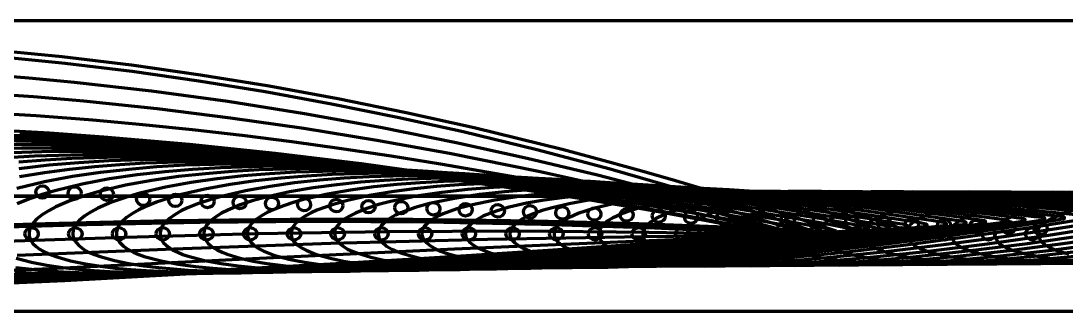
# Model space of a CAD drawing. Header units: millimetres. Extents: x 0 to 1189, y 0 to 841.
# Drawn here: x 456.2 to 787.6, y 356.3 to 448.4 of the extents above; entities that cross this region are included whole.
import ezdxf

# ---------------------------------------------------------------- set-up
doc = ezdxf.new("R2010")
doc.units = ezdxf.units.MM
doc.layers.add('1', color=7, linetype='Continuous', true_color=0xffffff)

msp = doc.modelspace()

# ---------------------------------------------------------------- linework, layer by layer
at = {"layer": '1', "color": 8, "linetype": 'Continuous', "lineweight": 70}
for p, q in [((1031.842943, 448.421383), (161.806633, 448.421383)), ((161.806633, 356.259896), (1031.842943, 356.259896))]:
    msp.add_line(p, q, dxfattribs=at)
at = {"layer": '1', "color": 163, "linetype": 'Continuous', "lineweight": 70}
for p, q in [((174.426442, 392.733047), (703.562794, 392.733047)), ((703.562794, 392.733047), (174.426442, 392.733047)), ((174.426442, 392.733047), (703.562794, 392.733047)), ((703.562794, 392.733047), (174.426442, 392.733047)), ((695.810499, 392.733047), (423.947869, 392.733047)), ((688.135731, 392.733047), (434.401226, 392.733047))]:
    msp.add_line(p, q, dxfattribs=at)
for points in [[(438.340825, 382.949178), (475.732141, 384.056049), (513.13233, 384.798272), (550.543639, 385.083036), (587.96647, 384.85468), (625.381132, 384.085695), (662.779538, 382.766796), (673.295337, 382.311335), (683.810809, 381.845806), (694.316769, 381.271496), (704.823592, 380.714172), (710.705814, 380.372532), (713.294206, 380.225999), (714.433001, 380.160198), (714.880359, 380.132872), (715.325712, 380.110125), (715.622152, 380.399973), (715.643632, 380.831124), (715.494589, 381.23449), (715.14441, 381.485576), (714.724402, 381.603339), (713.490887, 382.041323), (707.592418, 384.00408), (701.697185, 385.979649), (695.786731, 387.911132), (685.138172, 391.192792), (674.494479, 394.493575), (663.815856, 397.68162), (653.101654, 400.746729), (642.359332, 403.708932), (628.25318, 407.445976), (614.102053, 411.016118), (599.911548, 414.412461), (578.340321, 419.231908), (556.681965, 423.648223), (534.93614, 427.647275), (513.122473, 431.214708), (491.242921, 434.332151), (469.288625, 436.979991), (469.288625, 436.979991), (451.735179, 438.738538)], [(441.046137, 382.669365), (477.05815, 383.750536), (513.078849, 384.479625), (549.109741, 384.777569), (585.137677, 384.590798), (621.153698, 383.894825), (657.157909, 382.692884), (677.405378, 381.803035), (697.648147, 380.767186), (703.315424, 380.463075), (705.809156, 380.331824), (706.905884, 380.264397), (707.336972, 380.241509), (707.771674, 380.206883), (708.126429, 380.374103), (708.218615, 380.784468), (708.002777, 381.360609), (707.421139, 381.606751), (706.823288, 381.807419), (706.219, 382.001321), (689.095131, 387.629294), (666.129915, 394.710356), (643.027375, 401.331798), (619.803108, 407.475384), (596.463507, 413.141003), (575.620579, 417.774768), (554.68687, 422.021367), (533.68121, 425.866422), (512.612948, 429.296892), (491.478155, 432.295325), (470.2677, 434.842503), (470.2677, 434.842503), (453.26699, 436.538462)], [(447.791226, 378.34067), (489.273848, 379.78877), (530.765532, 380.909956), (572.269629, 381.582996), (613.784885, 381.741893), (655.297032, 381.381003), (694.210382, 380.599731), (696.034246, 380.556449), (697.858135, 380.512479), (699.682139, 380.462303), (701.49685, 380.704972), (702.857033, 380.714096), (703.025699, 380.716127), (703.15293, 380.809817), (703.181105, 381.06776), (703.029845, 381.506247), (702.808047, 381.671795), (702.541551, 381.769857), (702.113643, 381.897027), (701.350476, 382.12543), (699.990889, 382.544686), (683.454727, 387.445877), (661.305034, 393.624418), (639.050716, 399.402922), (616.692655, 404.772302), (594.243728, 409.731287), (570.20622, 414.565628), (546.071361, 418.91771), (521.852873, 422.769027), (497.562865, 426.094045), (473.192296, 428.862253), (473.192296, 428.862253), (458.675488, 430.229154), (444.137276, 431.374863)], [(454.999177, 374.018542), (504.705781, 376.047266), (554.422317, 377.820154), (604.150227, 379.156179), (653.888015, 380.004608), (691.197456, 380.351343), (695.114066, 380.382472), (695.729609, 380.386548), (696.345604, 380.387569), (696.962472, 380.382803), (697.573019, 380.420253), (698.002858, 380.823586), (698.188428, 381.161407), (698.131676, 381.524169), (697.890853, 381.826717), (697.350474, 382.026474), (696.789538, 382.174107), (693.808268, 382.986056), (677.867342, 387.177868), (649.410486, 394.153064), (620.814195, 400.521634), (592.08575, 406.280656), (569.022938, 410.446261), (545.887991, 414.20811), (522.688912, 417.550927), (499.435026, 420.451616), (476.111244, 422.88252), (476.111244, 422.88252), (460.195219, 424.25163), (444.252002, 425.370927)], [(437.0003, 368.610198), (465.496414, 369.845219), (529.598905, 372.958288), (593.703804, 376.020478), (657.821814, 378.798195), (693.891843, 380.275742), (694.523223, 380.297131), (695.153208, 380.325985), (695.402239, 380.43984), (695.534044, 380.684309), (695.55534, 380.901783), (695.491669, 381.108774), (695.306391, 381.198672), (695.100752, 381.247781), (694.785157, 381.344463), (691.981455, 382.318002), (689.130205, 382.992099), (686.276468, 383.655789), (671.037305, 387.111329), (643.86355, 392.867703), (616.58988, 398.135413), (589.230886, 402.916029), (573.561112, 405.429538), (557.864509, 407.780584), (542.142202, 409.964804), (526.399829, 411.977108), (510.637084, 413.810317), (494.852891, 415.454946), (479.04472, 416.901453), (479.04472, 416.901453), (461.075696, 418.288219), (443.085569, 419.380421)], [(433.327218, 364.895082), (458.87648, 365.820567), (484.416428, 366.973584), (527.494049, 369.339353), (570.55473, 371.998646), (613.606155, 374.803215), (656.650417, 377.716864), (667.409802, 378.468906), (678.168504, 379.232548), (688.926907, 380.005368), (690.269956, 380.111045), (691.613267, 380.21385), (692.745147, 380.286962), (692.988843, 380.331656), (693.166156, 380.557539), (693.14741, 381.093144), (692.865583, 381.324293), (692.515362, 381.395214), (692.168552, 381.466205), (691.347954, 381.63576), (689.884492, 381.938676), (687.267577, 382.467694), (673.161572, 385.264809), (648.022623, 389.917146), (622.815077, 394.181293), (597.545097, 398.060456), (572.219527, 401.557713), (546.842367, 404.657225), (521.416981, 407.333637), (495.947043, 409.542454), (495.947043, 409.542454), (479.879967, 410.669005), (463.79863, 411.569222), (447.705013, 412.211486)], [(442.63866, 365.462837), (467.39289, 366.36334), (492.135945, 367.484923), (533.869454, 369.782846), (575.588677, 372.362957), (617.299382, 375.082653), (659.002978, 377.908731), (674.639227, 379.00794), (690.2741, 380.132529), (691.730514, 380.248327), (692.375304, 380.284502), (692.867447, 380.36072), (693.046349, 380.600245), (693.061295, 380.894192), (692.989933, 381.132332), (692.807011, 381.271746), (692.398248, 381.383669), (691.977093, 381.462164), (689.126965, 382.050111), (686.273905, 382.629023), (672.735256, 385.301341), (648.610312, 389.750474), (624.420284, 393.830032), (600.17471, 397.541781), (575.875048, 400.889464), (551.524978, 403.857718), (527.13304, 406.421591), (502.69144, 408.539816), (502.69144, 408.539816), (487.208353, 409.625379), (471.710533, 410.493943), (456.2, 411.113734), (440.694937, 411.401352)], [(448.260155, 364.999492), (470.117268, 366.00801), (516.2016, 368.539136), (562.267832, 371.383866), (608.3241, 374.384167), (654.37285, 377.501206), (665.883108, 378.305657), (677.392662, 379.122208), (688.902345, 379.948463), (690.338679, 380.063452), (691.775566, 380.175996), (692.383862, 380.201594), (692.986128, 380.254173), (693.246925, 380.29579), (693.434006, 380.545984), (693.415374, 381.128595), (693.174115, 381.343664), (692.859713, 381.411657), (692.370207, 381.51448), (691.492042, 381.693155), (689.926681, 382.017478), (687.126804, 382.583998), (672.036386, 385.575991), (645.142779, 390.553054), (618.17588, 395.114591), (591.142048, 399.264737), (564.04879, 403.006176), (536.900379, 406.321978), (509.70037, 409.18516), (482.452691, 411.548144), (482.452691, 411.548144), (465.264176, 412.753604), (448.060389, 413.715534)], [(450.628782, 365.289847), (476.937491, 366.474743), (521.311676, 368.907634), (565.67058, 371.644071), (610.020666, 374.530874), (654.363394, 377.529035), (687.612764, 379.888424), (691.103528, 380.141775), (692.63961, 380.254483), (692.977992, 380.275024), (693.256825, 380.453526), (693.322045, 380.982742), (693.106014, 381.300521), (692.724679, 381.396511), (692.339012, 381.475561), (691.430405, 381.663908), (688.675433, 382.226411), (673.968206, 385.156019), (647.757804, 390.026481), (621.476205, 394.489452), (595.128967, 398.547888), (568.725349, 402.204846), (542.264937, 405.444732), (515.756612, 408.240316), (489.203663, 410.545009), (489.203663, 410.545009), (472.53674, 411.713537), (455.859488, 412.64576)], [(438.120916, 365.932214), (460.983768, 366.589029), (483.840694, 367.423907), (506.689858, 368.463085), (545.226891, 370.586687), (583.748675, 372.969449), (622.262916, 375.480716), (660.770835, 378.089566), (689.645056, 380.142404), (692.049939, 380.317), (692.334974, 380.33568), (692.608118, 380.388891), (692.755327, 380.553019), (692.799798, 380.76755), (692.766689, 380.985589), (692.653073, 381.17786), (692.336802, 381.30432), (689.682687, 381.847201), (687.028185, 382.387086), (674.430243, 384.879578), (651.981623, 389.027294), (629.473038, 392.829965), (606.907359, 396.289449), (584.294282, 399.408682), (561.633406, 402.174025), (538.932244, 404.562127), (516.184592, 406.534209), (516.184592, 406.534209), (501.741942, 407.545978), (487.284089, 408.355641), (472.815744, 408.929508), (458.346398, 409.190202), (443.876479, 409.086284)], [(446.595094, 366.482378), (468.432839, 367.096005), (490.264827, 367.881564), (512.089383, 368.858746), (548.898171, 370.86971), (585.692179, 373.136785), (622.478795, 375.529552), (659.259415, 378.013757), (686.838675, 379.967142), (689.424072, 380.153149), (692.008864, 380.345149), (692.280261, 380.353897), (692.53316, 380.44428), (692.660492, 380.84107), (692.493094, 381.182471), (692.133717, 381.302367), (689.829233, 381.773719), (677.52479, 384.233841), (655.596753, 388.322568), (633.607971, 392.069684), (611.564876, 395.474477), (589.473635, 398.541648), (567.333763, 401.258363), (545.153737, 403.60128), (522.942432, 405.530557), (522.942432, 405.530557), (506.336114, 406.671392), (489.72317, 407.528543), (473.093653, 408.020732), (456.454592, 408.036898), (439.850437, 407.511529)], [(452.057498, 366.034418), (475.873738, 366.904593), (499.677468, 367.98649), (539.823446, 370.200589), (579.953583, 372.684353), (620.075817, 375.301615), (660.192035, 378.020988), (675.233628, 379.077128), (690.272663, 380.164786), (691.676331, 380.266074), (692.295383, 380.301832), (692.537144, 380.326137), (692.76582, 380.387636), (692.925345, 380.675998), (692.920887, 380.922702), (692.833588, 381.14415), (692.647895, 381.268801), (692.249974, 381.368575), (691.843631, 381.442777), (689.098333, 382.013202), (686.347807, 382.567837), (673.30164, 385.144724), (650.052622, 389.431914), (626.7427, 393.362881), (603.378785, 396.939282), (579.961641, 400.165089), (556.497428, 403.025186), (532.992896, 405.495698), (509.437033, 407.537086), (509.437033, 407.537086), (494.462297, 408.586496), (479.4721, 409.42602), (464.469083, 410.022815), (449.471489, 410.296107)], [(445.675267, 368.222377), (458.430642, 367.776669), (471.194021, 367.664727), (490.531664, 367.910097), (509.863262, 368.469391), (529.188444, 369.209139), (548.504926, 370.139195), (581.082015, 372.05384), (613.641462, 374.22762), (646.189051, 376.546832), (678.725384, 378.984205), (703.118144, 380.916031), (705.150106, 381.078707), (706.005933, 381.142727), (706.33559, 381.328408), (706.347045, 381.675119), (706.055853, 381.937856), (705.683046, 382.035678), (705.062522, 382.16691), (703.953033, 382.385551), (701.971808, 382.767745), (691.287388, 384.795848), (672.249522, 388.166575), (653.162987, 391.255784), (634.032459, 394.064613), (614.862601, 396.59696), (595.656223, 398.840989), (576.415717, 400.777366), (557.14366, 402.372495), (557.14366, 402.372495), (542.554841, 403.325615), (527.951959, 404.038516), (513.337318, 404.439015), (498.716959, 404.439314), (484.10402, 403.979138), (474.548905, 403.396107), (465.012621, 402.561462), (455.504963, 401.444427)], [(445.94739, 367.573376), (459.032737, 367.471549), (478.857806, 367.731698), (498.676804, 368.299503), (518.489969, 369.039164), (538.294975, 369.965774), (571.697652, 371.869711), (605.084479, 374.022428), (638.461506, 376.307367), (671.829549, 378.696663), (696.847787, 380.584271), (698.931863, 380.742972), (699.809857, 380.804566), (700.145788, 381.000846), (700.143687, 381.371447), (699.943556, 381.592177), (699.688697, 381.661727), (699.424498, 381.721191), (698.788598, 381.857801), (697.651972, 382.086544), (695.621965, 382.486076), (684.674501, 384.606955), (665.166749, 388.132366), (645.607471, 391.363776), (626.001752, 394.30206), (606.354379, 396.95125), (586.668342, 399.299126), (566.946219, 401.325759), (547.190751, 402.996649), (547.190751, 402.996649), (532.235386, 403.996663), (517.265146, 404.747259), (502.282441, 405.172333), (487.29358, 405.179607), (472.312321, 404.707233), (463.915026, 404.206224), (455.531177, 403.516429)], [(446.871454, 367.27837), (467.183948, 367.553299), (487.490346, 368.129616), (507.791493, 368.869188), (528.085024, 369.792353), (562.313288, 371.685583), (596.527495, 373.817237), (630.733962, 376.067902), (664.933714, 378.40912), (690.57743, 380.25251), (692.71362, 380.407238), (693.162009, 380.451281), (693.61378, 380.466405), (693.807181, 380.519402), (693.955986, 380.673284), (693.940329, 381.067775), (693.716076, 381.29575), (693.441243, 381.353671), (693.16595, 381.406704), (692.514675, 381.548693), (691.350911, 381.787537), (689.272122, 382.204406), (678.061613, 384.418062), (658.083975, 388.098157), (638.051955, 391.471768), (617.971044, 394.539507), (597.846157, 397.30554), (577.680461, 399.757263), (557.476721, 401.874153), (537.237842, 403.620803), (537.237842, 403.620803), (521.915932, 404.667711), (506.578333, 405.456001), (491.227564, 405.905651), (475.8702, 405.9199), (460.520622, 405.435329), (451.917066, 404.918337)], [(456.124173, 367.056433), (477.084075, 367.641877), (498.03853, 368.393883), (518.982159, 369.328958), (554.304145, 371.255566), (589.611592, 373.430169), (624.91196, 375.724892), (660.207153, 378.107692), (686.673517, 379.979656), (689.154472, 380.159483), (691.635019, 380.34367), (692.154523, 380.375374), (692.351545, 380.423526), (692.491778, 380.576681), (692.488221, 380.977841), (692.277497, 381.217507), (691.934451, 381.295828), (691.587215, 381.366032), (691.043643, 381.481305), (690.068884, 381.680424), (678.244651, 384.047553), (657.172063, 387.980379), (636.040877, 391.584565), (614.856955, 394.858983), (593.627276, 397.808446), (572.351406, 400.420672), (551.036932, 402.673157), (529.68796, 404.52785), (529.68796, 404.52785), (513.788383, 405.620194), (497.879903, 406.442738), (481.95386, 406.915162), (466.028276, 406.934174), (450.113152, 406.435521)], [(454.218411, 368.690619), (459.512422, 368.379339), (472.007887, 367.95769), (484.503405, 367.859338), (503.434817, 368.116358), (522.364374, 368.68481), (541.285623, 369.441942), (560.196127, 370.39377), (592.088631, 372.344929), (623.966587, 374.560302), (655.834034, 376.933033), (687.691208, 379.439804), (711.574095, 381.435458), (712.042581, 381.474715), (712.401798, 381.535029), (712.573023, 381.84339), (712.479119, 382.110868), (712.279165, 382.246916), (712.043286, 382.323461), (710.123384, 382.707611), (708.198334, 383.074294), (706.273282, 383.439669), (695.998419, 385.326666), (668.525598, 389.945487), (640.964649, 393.976631), (622.544991, 396.343027), (604.092053, 398.441555), (585.609059, 400.253791), (567.087165, 401.748997), (567.087165, 401.748997), (552.811362, 402.658032), (538.516634, 403.334418), (524.209942, 403.708183), (509.893514, 403.695192), (495.595856, 403.23638), (487.582632, 402.759079), (479.578726, 402.104774), (471.585581, 401.254011), (463.62089, 400.183459), (455.695863, 398.855994)], [(454.468447, 370.163213), (459.531178, 369.558839), (464.605761, 369.09196), (469.689483, 368.735388), (481.69872, 368.225353), (493.713542, 368.054216), (511.915676, 368.225145), (530.115891, 368.735226), (548.308895, 369.446739), (566.490941, 370.351), (597.152513, 372.239444), (627.79763, 374.417421), (658.430869, 376.770871), (689.052858, 379.266978), (712.009661, 381.254657), (717.747327, 381.768069), (718.197197, 381.813279), (718.550088, 381.851592), (718.765236, 382.12836), (718.69585, 382.40562), (718.504174, 382.556686), (718.269908, 382.643218), (716.641236, 382.964382), (715.006767, 383.269103), (712.438211, 383.747507), (707.849932, 384.580929), (679.973335, 389.261384), (652.00386, 393.333836), (637.053957, 395.261781), (622.081101, 397.015777), (607.089379, 398.587235), (592.079427, 399.96299), (577.050667, 401.124105), (577.050667, 401.124105), (563.316521, 401.976826), (549.571843, 402.611939), (535.823863, 402.967416), (522.076918, 402.966394), (508.33113, 402.553404), (499.335513, 402.03004), (490.36519, 401.281526), (481.425987, 400.279996), (472.523116, 398.983145), (463.664222, 397.330504), (454.898791, 395.239041)], [(454.649275, 373.086832), (459.500319, 371.813152), (464.436002, 370.868212), (469.408632, 370.14659), (474.403741, 369.590145), (479.40836, 369.160581), (484.420871, 368.834784), (496.253958, 368.377608), (508.084913, 368.24379), (526.003314, 368.45529), (543.915779, 368.996815), (561.824544, 369.744552), (579.726432, 370.693726), (609.909095, 372.653706), (640.069648, 374.902424), (670.216279, 377.335695), (700.350754, 379.930105), (722.939987, 382.009414), (723.993896, 382.108918), (724.460565, 382.148659), (724.810174, 382.223233), (724.947115, 382.395742), (724.950963, 382.61326), (724.73005, 382.870618), (724.140488, 383.050456), (722.071257, 383.421191), (720.000407, 383.80001), (710.17577, 385.525386), (683.912168, 389.745047), (657.568407, 393.424437), (639.967789, 395.582717), (622.336673, 397.495236), (604.68131, 399.144363), (586.997439, 400.500353), (586.997439, 400.500353), (573.507544, 401.312738), (560.006733, 401.91248), (546.495121, 402.239145), (532.97381, 402.218228), (519.472315, 401.794527), (510.648163, 401.269947), (501.838396, 400.523074), (493.045067, 399.524114), (484.280913, 398.227874), (475.586335, 396.577899), (466.983098, 394.478925), (462.925862, 393.26876), (458.92505, 391.886407), (455.011084, 390.276195)], [(627.714769, 392.375523), (638.49649, 393.45657), (649.312926, 394.108596), (660.143609, 394.437644), (670.979379, 394.512336), (681.815173, 394.38214), (692.647854, 394.084802), (703.475723, 393.649923), (723.312617, 392.569586), (743.132055, 391.202509), (762.934483, 389.601641)], [(641.165831, 392.309807), (651.839792, 393.417366), (662.550647, 394.078413), (673.276229, 394.399706), (684.007097, 394.456201), (694.737952, 394.302456), (705.465335, 393.979251), (716.187398, 393.518538), (735.829758, 392.402153), (755.456693, 391.037438), (775.072302, 389.507673)], [(438.325334, 383.227481), (465.751013, 384.052971), (503.470415, 384.90375), (541.203187, 385.337874), (578.943744, 385.298579), (616.677127, 384.751729), (645.257837, 383.995148), (673.831898, 382.947185), (702.394628, 381.621399), (716.672329, 380.858724), (720.241201, 380.656884), (723.810098, 380.4585), (727.378578, 380.243369), (729.163383, 380.155123), (730.159284, 380.079721), (730.555605, 380.063529), (730.875277, 380.254479), (730.945887, 380.537087), (730.939533, 380.835473), (730.866163, 381.120418), (730.698306, 381.361721), (730.421919, 381.5052), (730.127466, 381.608407), (729.66226, 381.760646), (728.829221, 382.030291), (727.356829, 382.554787), (725.113725, 383.313718), (722.857258, 384.030114), (718.364942, 385.525517), (713.869222, 387.010566), (707.860368, 388.953399), (701.843666, 390.870291), (695.810499, 392.733047)], [(439.250347, 383.394009), (463.950047, 384.134004), (502.770775, 385.019389), (541.598969, 385.478796), (580.429637, 385.454178), (619.256467, 384.908932), (652.192371, 384.033372), (685.11616, 382.784211), (714.077476, 381.388558), (717.867144, 381.191887), (721.660679, 380.979325), (725.446824, 380.782691), (729.238869, 380.564501), (733.031413, 380.340143), (736.819915, 380.122381), (737.738099, 380.066394), (738.197596, 380.037376), (738.402397, 380.091218), (738.546574, 380.287536), (738.594211, 380.754281), (738.477591, 381.213656), (738.187945, 381.471532), (737.84396, 381.588863), (737.311041, 381.786694), (736.33632, 382.069426), (735.497718, 382.42125), (734.629584, 382.680839), (733.094294, 383.191165), (731.566734, 383.725736), (724.578453, 386.016497), (717.586847, 388.297863), (710.579958, 390.531743), (703.562794, 392.733047)], [(439.250347, 383.394009), (463.950047, 384.134004), (502.770775, 385.019389), (541.598969, 385.478796), (580.429637, 385.454178), (619.256467, 384.908932), (652.192371, 384.033372), (685.11616, 382.784211), (714.077476, 381.388558), (717.867144, 381.191887), (721.660679, 380.979325), (725.446824, 380.782691), (729.238869, 380.564501), (733.031413, 380.340143), (736.819915, 380.122381), (737.738099, 380.066394), (738.197596, 380.037376), (738.402397, 380.091218), (738.546574, 380.287536), (738.594211, 380.754281), (738.477591, 381.213656), (738.187945, 381.471532), (737.84396, 381.588863), (737.311041, 381.786694), (736.33632, 382.069426), (735.497718, 382.42125), (734.629584, 382.680839), (733.094294, 383.191165), (731.566734, 383.725736), (724.578453, 386.016497), (717.586847, 388.297863), (710.579958, 390.531743), (703.562794, 392.733047)], [(439.250347, 383.394009), (463.950047, 384.134004), (502.770775, 385.019389), (541.598969, 385.478796), (580.429637, 385.454178), (619.256467, 384.908932), (652.192371, 384.033372), (685.11616, 382.784211), (714.077476, 381.388558), (717.867144, 381.191887), (721.660679, 380.979325), (725.446824, 380.782691), (729.238869, 380.564501), (733.031413, 380.340143), (736.819915, 380.122381), (737.738099, 380.066394), (738.197596, 380.037376), (738.402397, 380.091218), (738.546574, 380.287536), (738.594211, 380.754281), (738.477591, 381.213656), (738.187945, 381.471532), (737.84396, 381.588863), (737.311041, 381.786694), (736.33632, 382.069426), (735.497718, 382.42125), (734.629584, 382.680839), (733.094294, 383.191165), (731.566734, 383.725736), (724.578453, 386.016497), (717.586847, 388.297863), (710.579958, 390.531743), (703.562794, 392.733047)], [(439.250347, 383.394009), (463.950047, 384.134004), (502.770775, 385.019389), (541.598969, 385.478796), (580.429637, 385.454178), (619.256467, 384.908932), (652.192371, 384.033372), (685.11616, 382.784211), (714.077476, 381.388558), (717.867144, 381.191887), (721.660679, 380.979325), (725.446824, 380.782691), (729.238869, 380.564501), (733.031413, 380.340143), (736.819915, 380.122381), (737.738099, 380.066394), (738.197596, 380.037376), (738.402397, 380.091218), (738.546574, 380.287536), (738.594211, 380.754281), (738.477591, 381.213656), (738.187945, 381.471532), (737.84396, 381.588863), (737.311041, 381.786694), (736.33632, 382.069426), (735.497718, 382.42125), (734.629584, 382.680839), (733.094294, 383.191165), (731.566734, 383.725736), (724.578453, 386.016497), (717.586847, 388.297863), (710.579958, 390.531743), (703.562794, 392.733047)], [(440.378134, 383.156162), (467.006456, 383.956816), (503.627721, 384.778402), (540.25184, 385.193541), (576.878928, 385.146811), (613.506953, 384.606296), (634.311672, 384.075422), (655.110317, 383.384216), (675.903217, 382.541553), (696.689986, 381.537198), (703.617883, 381.175303), (710.545616, 380.809782), (717.471737, 380.399284), (720.069316, 380.254076), (722.666333, 380.090894), (723.09014, 380.131592), (723.234013, 380.288826), (723.293619, 380.496206), (723.275466, 380.924636), (723.091795, 381.309504), (722.588128, 381.557234), (722.048214, 381.732918), (721.204625, 382.020117), (719.695437, 382.530274), (717.001287, 383.439569), (714.590195, 384.234625), (712.182787, 385.041438), (707.881172, 386.473399), (703.563401, 387.856514), (698.415062, 389.462585), (693.280506, 391.115003), (688.135731, 392.733047)], [(695.814486, 372.77585), (683.136398, 371.746636), (670.441705, 370.948003), (657.732439, 370.43561), (645.013733, 370.290955), (636.535711, 370.45847), (628.067806, 370.901459), (619.627333, 371.711414), (615.429158, 372.302923), (611.258272, 373.063383), (607.136219, 374.054486), (604.107026, 375.019847), (601.192664, 376.286796), (599.824841, 377.096937), (598.59048, 378.098209), (597.910413, 378.911491), (597.439156, 379.854696), (597.279839, 380.896114), (597.469657, 381.9335), (597.950253, 382.872336), (598.621589, 383.693492), (599.403647, 384.411663), (601.148602, 385.6116), (603.028084, 386.590398), (606.975577, 388.133992), (611.041759, 389.332116), (616.551694, 390.594687), (622.117013, 391.586488), (627.714769, 392.375523)], [(709.632878, 372.926954), (697.037509, 371.874666), (684.42429, 371.063693), (671.796018, 370.541668), (659.157969, 370.383692), (650.733358, 370.536417), (642.318053, 370.956943), (633.928149, 371.73257), (629.753729, 372.29968), (625.604649, 373.029133), (621.500107, 373.978882), (618.478207, 374.900017), (615.558401, 376.102113), (614.175086, 376.866803), (612.904195, 377.803955), (612.175658, 378.564103), (611.622647, 379.457074), (611.351934, 380.468343), (611.427769, 381.512741), (611.819516, 382.485077), (612.428293, 383.342302), (613.163621, 384.099405), (614.840414, 385.372031), (616.679799, 386.394653), (619.262334, 387.499113), (621.918202, 388.412352), (624.615487, 389.194085), (630.083072, 390.481291), (635.607591, 391.49719), (641.165831, 392.309807)], [(723.45127, 373.078058), (710.936505, 372.002591), (698.402572, 371.179298), (685.853119, 370.647794), (673.29352, 370.476589), (664.920936, 370.615292), (656.556785, 371.014095), (648.216271, 371.756406), (644.06522, 372.300786), (639.937298, 373.000442), (635.850441, 373.910174), (632.836736, 374.790495), (629.91347, 375.932561), (628.791998, 376.499228), (627.722603, 377.158601), (626.744286, 377.946411), (625.93691, 378.905869), (625.455455, 380.057098), (625.415717, 381.095611), (625.709016, 382.095334), (626.246224, 382.98983), (626.928886, 383.786477), (628.530086, 385.133329), (630.327299, 386.200372), (632.880438, 387.330627), (635.512004, 388.260411), (638.18623, 389.056572), (643.61315, 390.367751), (649.097119, 391.40745), (654.616894, 392.24409)], [(737.269663, 373.229162), (724.832978, 372.130456), (712.375811, 371.29476), (699.902569, 370.753802), (687.418941, 370.569938), (679.096578, 370.69489), (670.782043, 371.072907), (662.489386, 371.78339), (658.360794, 372.305501), (654.253944, 372.977208), (650.184737, 373.849382), (647.179425, 374.690924), (644.255014, 375.777371), (643.127656, 376.314045), (642.04395, 376.935185), (641.03669, 377.672874), (640.172703, 378.572377), (639.58611, 379.666897), (639.433388, 380.688278), (639.621887, 381.70684), (640.077498, 382.63735), (640.699281, 383.47318), (642.217166, 384.895603), (643.97104, 386.006465), (646.495137, 387.161631), (649.102292, 388.108175), (651.75408, 388.91867), (657.141258, 390.254131), (662.585656, 391.317735), (668.067957, 392.178374)], [(751.088055, 373.380266), (738.726871, 372.258215), (726.343709, 371.410035), (713.944104, 370.859772), (701.533536, 370.663442), (693.259855, 370.775353), (684.993134, 371.133298), (676.746562, 371.813164), (670.593968, 372.616623), (664.501357, 373.795593), (661.149567, 374.711145), (657.898996, 375.933581), (656.677273, 376.545456), (655.523131, 377.274977), (654.498059, 378.175485), (653.737948, 379.30183), (653.479612, 380.296743), (653.558447, 381.321339), (653.924297, 382.285306), (654.474451, 383.161759), (655.901935, 384.656917), (657.609893, 385.813194), (660.105702, 386.991892), (662.689754, 387.954575), (665.318554, 388.781008), (670.667442, 390.140337), (676.073075, 391.227358), (681.51902, 392.112657)], [(654.616894, 392.24409), (665.182591, 393.377841), (675.787973, 394.046958), (686.410281, 394.359284), (697.036518, 394.396428), (707.66071, 394.218964), (718.281164, 393.871621), (728.897728, 393.388465), (748.348469, 392.240663), (767.781322, 390.875075), (787.210121, 389.413704)], [(764.906447, 373.53137), (752.617658, 372.385846), (740.305541, 371.525069), (727.976294, 370.965544), (715.635988, 370.757292), (707.408664, 370.856541), (699.187757, 371.195286), (690.985689, 371.846086), (686.410966, 372.393451), (681.861281, 373.120238), (677.358696, 374.098094), (674.439559, 374.947995), (671.610282, 376.058704), (670.546832, 376.604637), (669.538296, 377.245285), (668.627698, 378.018298), (667.905295, 378.965275), (667.549819, 379.924525), (667.519211, 380.945149), (667.786529, 381.934028), (668.256493, 382.850242), (669.58236, 384.419177), (671.243884, 385.618147), (674.438116, 387.118242), (677.75722, 388.296179), (681.144175, 389.277096), (684.573335, 390.113396), (688.021134, 390.841996), (691.488297, 391.484053), (694.970083, 392.046941)], [(668.067957, 392.178374), (678.525459, 393.339435), (689.024459, 394.020464), (699.542118, 394.326974), (710.064447, 394.343755), (720.584236, 394.13774), (731.098979, 393.760873), (741.608804, 393.252973), (760.865559, 392.078561), (780.106889, 390.713991), (799.34794, 389.319736)], [(778.724839, 373.682474), (766.505148, 372.513276), (754.260685, 371.639814), (741.998444, 371.071122), (729.724959, 370.851294), (720.560075, 370.963569), (711.403922, 371.377195), (702.276297, 372.202431), (698.280638, 372.748023), (694.309268, 373.449869), (690.383458, 374.370757), (687.840213, 375.154344), (685.375488, 376.157085), (684.148634, 376.819021), (683.014506, 377.630684), (682.079047, 378.659193), (681.639051, 379.577131), (681.49986, 380.584406), (681.668346, 381.587044), (682.046412, 382.540471), (682.795483, 383.680808), (683.761884, 384.63714), (684.873615, 385.42166), (687.332264, 386.659024), (689.89255, 387.660478), (692.499934, 388.521543), (695.146763, 389.272398), (697.818107, 389.93694), (703.097948, 391.057473), (708.421146, 391.981224)], [(681.51902, 392.112657), (691.868184, 393.301233), (702.260644, 393.995108), (712.673446, 394.297094), (723.091819, 394.294221), (733.507518, 394.058919), (743.917171, 393.650187), (754.320613, 393.114774), (773.382036, 391.915684), (792.432856, 390.555648), (811.485759, 389.225768)], [(694.970083, 392.046941), (705.210178, 393.262357), (715.498785, 393.96636), (725.807127, 394.260046), (736.119757, 394.236567), (746.429667, 393.97618), (756.734034, 393.542638), (767.032229, 392.984233), (785.899275, 391.751217), (804.758032, 390.3909), (823.623578, 389.1318)], [(792.543231, 373.833578), (780.389034, 372.640502), (768.208497, 371.754194), (756.009619, 371.176435), (743.799129, 370.945445), (734.681116, 371.044428), (725.570849, 371.43686), (716.487433, 372.228645), (712.509796, 372.753141), (708.554454, 373.428106), (704.641402, 374.313052), (702.102794, 375.063776), (699.633771, 376.020126), (698.396543, 376.647821), (697.2407, 377.41401), (696.251585, 378.382989), (695.739597, 379.257841), (695.50221, 380.241086), (695.558881, 381.252746), (695.84855, 382.228116), (696.494286, 383.422475), (697.40892, 384.416229), (698.502882, 385.218919), (701.61766, 386.78606), (704.886929, 388.002924), (708.225187, 389.017703), (711.604941, 389.887681), (715.009756, 390.649167), (718.433485, 391.322341), (721.872209, 391.915508)], [(708.421146, 391.981224), (718.553114, 393.22347), (728.736339, 393.937199), (738.940043, 394.22233), (749.14773, 394.178103), (759.352259, 393.893163), (769.551136, 393.436549), (779.743718, 392.856389), (798.416527, 391.584489), (817.082942, 390.221979), (835.761397, 389.037832)], [(792.815666, 372.643379), (779.236254, 371.698066), (765.635032, 371.151959), (752.023325, 371.065571), (744.040337, 371.28007), (736.068417, 371.749728), (728.125201, 372.567794), (722.918858, 373.386208), (717.78041, 374.554057), (716.193945, 375.030639), (714.633272, 375.585206), (713.114038, 376.245486), (711.673889, 377.063339), (710.416399, 378.137776), (709.70434, 379.275254), (709.454382, 380.591581), (709.650786, 381.925452), (710.193346, 383.159339), (711.051184, 384.193612), (712.12176, 385.01668), (714.515149, 386.311185), (717.030962, 387.350989), (719.604959, 388.237275), (722.214292, 389.013877), (724.846984, 389.707394), (730.064454, 390.879521), (735.323272, 391.849791)], [(721.872209, 391.915508), (730.638448, 393.057962), (739.450061, 393.77537), (748.283555, 394.131633), (757.124271, 394.195309), (765.964184, 394.0333), (774.799711, 393.704554), (783.629743, 393.255149), (792.454571, 392.718924), (810.933544, 391.422665), (829.408978, 390.066299), (847.899216, 388.943864)], [(793.180569, 371.809439), (779.64067, 371.253119), (766.089993, 371.152865), (758.142444, 371.353535), (750.204821, 371.802176), (742.294827, 372.590097), (737.107218, 373.37806), (731.983489, 374.503573), (730.399837, 374.962166), (728.838796, 375.493635), (727.314209, 376.123629), (725.861374, 376.902669), (724.566589, 377.92108), (723.781527, 379.003959), (723.407858, 380.285746), (723.458743, 381.627579), (723.88662, 382.896909), (724.688633, 383.965909), (725.734064, 384.810988), (728.097771, 386.134055), (730.592866, 387.192052), (733.14834, 388.094024), (735.740717, 388.884951), (738.357437, 389.591426), (743.544313, 390.789762), (748.774334, 391.784075)], [(735.323272, 391.849791), (743.994126, 393.016659), (752.713044, 393.746663), (761.455112, 394.101422), (770.204667, 394.151594), (778.953064, 393.968523), (787.696461, 393.615901), (796.433808, 393.143193), (805.165682, 392.586096), (818.880046, 391.602903), (832.591946, 390.567536), (846.307317, 389.596079), (860.037035, 388.849896)], [(793.63121, 371.354257), (780.136392, 371.240117), (772.221179, 371.427764), (764.315513, 371.857432), (756.435014, 372.615348), (751.265613, 373.376713), (746.155104, 374.462046), (744.573045, 374.903033), (743.012484, 375.413993), (741.485992, 376.019281), (740.021219, 376.762213), (738.696726, 377.729903), (737.852, 378.762098), (737.36534, 380.001455), (737.270312, 381.335847), (737.578401, 382.631512), (738.321104, 383.733667), (739.339902, 384.601742), (741.67439, 385.953376), (744.148727, 387.031552), (746.686822, 387.948794), (749.262884, 388.754793), (751.864206, 389.474984), (757.022582, 390.699003), (762.225397, 391.718358)], [(748.774334, 391.784075), (757.349709, 392.975351), (765.975942, 393.717962), (774.626635, 394.071221), (783.285075, 394.107885), (791.941976, 393.903742), (800.593231, 393.52724), (809.237863, 393.031232), (817.876751, 392.453271), (831.445394, 391.444773), (845.013, 390.398234), (858.585605, 389.442251), (872.174855, 388.755928)], [(794.16142, 371.32779), (786.275581, 371.50316), (778.398425, 371.914337), (770.544995, 372.644883), (765.391767, 373.380841), (760.293119, 374.42923), (758.320913, 374.970724), (756.384571, 375.625782), (754.511049, 376.446905), (752.802396, 377.564224), (751.90751, 378.547891), (751.317858, 379.737682), (751.083256, 381.051652), (751.268525, 382.361564), (751.948319, 383.495808), (752.939211, 384.387774), (755.244114, 385.769956), (757.698323, 386.867968), (760.219657, 387.802515), (762.780372, 388.622884), (765.367305, 389.357085), (770.498812, 390.608308), (775.67646, 391.652642)], [(762.225397, 391.718358), (770.705263, 392.93428), (779.238407, 393.690468), (787.797696, 394.043331), (796.365363, 394.066414), (804.931132, 393.839287), (813.490339, 393.436438), (822.042089, 392.916744), (830.587729, 392.319816), (844.010453, 391.288685), (857.434136, 390.228648), (870.864075, 389.287668), (884.312674, 388.66196)], [(792.453934, 371.973194), (784.624722, 372.678069), (779.485692, 373.390039), (774.397991, 374.404936), (772.427706, 374.928247), (770.491272, 375.559596), (768.611896, 376.350178), (766.879979, 377.41911), (765.943574, 378.357423), (765.261337, 379.494926), (764.894518, 380.772813), (764.889513, 381.764185), (765.20256, 382.701468), (765.789106, 383.50167), (766.532051, 384.169068), (768.807106, 385.583009), (771.241824, 386.702161), (773.747225, 387.653917), (776.293137, 388.489789), (778.866637, 389.238495), (783.973191, 390.516867), (789.127523, 391.586925)], [(775.67646, 391.652642), (784.060646, 392.892993), (792.501075, 393.661955), (800.969075, 394.013489), (809.445759, 394.023033), (817.920136, 393.774523), (826.387224, 393.34741), (834.846184, 392.804362), (843.298714, 392.186877), (856.575634, 391.130901), (869.855249, 390.059338), (883.142637, 389.13362), (896.450493, 388.567992)], [(762.934483, 389.601641), (776.7602, 388.336491), (787.614512, 387.251064)], [(775.072302, 389.507673), (788.591931, 388.328961), (799.207448, 387.325373)], [(788.468664, 374.388218), (786.502299, 374.894538), (784.565659, 375.503674), (782.678963, 376.266726), (780.928245, 377.293079), (779.956539, 378.185767), (779.190809, 379.270034), (778.700402, 380.500521), (778.605824, 381.484069), (778.849369, 382.436443), (779.398609, 383.259232), (780.119421, 383.945647), (782.36414, 385.392293), (784.779351, 386.53379), (787.269194, 387.503314), (789.801863, 388.355046)], [(787.210121, 389.413704), (800.423726, 388.321397), (810.800384, 387.399681)], [(787.614512, 387.251064), (794.437735, 386.526803), (795.71672, 386.387946), (795.947701, 386.335898), (796.025126, 386.119091), (795.938671, 385.906), (795.712254, 385.840073), (792.851919, 385.367459), (777.591412, 382.924277), (757.205757, 379.928109), (736.780694, 377.21832), (716.317317, 374.812944), (695.814486, 372.77585)], [(799.207448, 387.325373), (805.984542, 386.653526), (807.255694, 386.526961), (807.369196, 386.495139), (807.441797, 386.40447), (807.459671, 386.229031), (807.381919, 386.074619), (807.038608, 386.00044), (804.251793, 385.527368), (789.375606, 383.08161), (769.500586, 380.078688), (749.585045, 377.362963), (729.629513, 374.957939), (709.632878, 372.926954)], [(810.800384, 387.399681), (817.179736, 386.812538), (818.375926, 386.703562), (818.712742, 386.669866), (818.858223, 386.598737), (818.898215, 386.432605), (818.883495, 386.314945), (818.805922, 386.23857), (818.571337, 386.185503), (818.328992, 386.14989), (817.952124, 386.086402), (817.281539, 385.967569), (816.081377, 385.758304), (801.521158, 383.296871), (782.067332, 380.268273), (762.571236, 377.531007), (743.032775, 375.113069), (723.45127, 373.078058)], [(822.393321, 387.473989), (828.752147, 386.938078), (829.94357, 386.836771), (830.133325, 386.823712), (830.268695, 386.775647), (830.333291, 386.623711), (830.307676, 386.458558), (830.111637, 386.37614), (828.782051, 386.146884), (827.45312, 385.911036), (813.281302, 383.448907), (794.344111, 380.41488), (775.362566, 377.673108), (756.339074, 375.257099), (737.269663, 373.229162)], [(833.986257, 387.548298), (840.251723, 387.068296), (841.426544, 386.980388), (841.647243, 386.957639), (841.732088, 386.895369), (841.768128, 386.793161), (841.771035, 386.678903), (841.712755, 386.595948), (841.504758, 386.53833), (838.916878, 386.075255), (825.11747, 383.612596), (806.678249, 380.56925), (788.193086, 377.819898), (769.665027, 375.403151), (751.088055, 373.380266)], [(845.579193, 387.622606), (851.628597, 387.208976), (852.762909, 387.134478), (853.082292, 387.107523), (853.192163, 387.000447), (853.207847, 386.843101), (853.150974, 386.761254), (853.050074, 386.731754), (851.636286, 386.47796), (850.527272, 386.269884), (837.079316, 383.796783), (819.106976, 380.73777), (801.08721, 377.975368), (783.022604, 375.552892), (764.906447, 373.53137)], [(857.17213, 387.696915), (862.948242, 387.346718), (864.032415, 387.294827), (864.374053, 387.276179), (864.521319, 387.247233), (864.615176, 387.189333), (864.645468, 387.086254), (864.638019, 386.977299), (864.534091, 386.916233), (864.424677, 386.895042), (864.231963, 386.860326), (863.893523, 386.798856), (863.28973, 386.685339), (862.208986, 386.475447), (849.100003, 383.991688), (831.581019, 380.913867), (814.012016, 378.135299), (796.394888, 375.704484), (778.724839, 373.682474)]]:
    msp.add_lwpolyline(points, dxfattribs=at)
for points in [[(596.960522, 399.875527), (583.919436, 400.636996), (570.874564, 401.197591), (557.826764, 401.50269), (544.782019, 401.483946), (531.740899, 401.088769), (523.204463, 400.597855), (514.684922, 399.898681), (506.194605, 398.9646), (497.738597, 397.754352), (489.325125, 396.20972), (480.999316, 394.248291), (476.329683, 392.889292), (471.744596, 391.299577), (467.297259, 389.388999), (465.148188, 388.260836), (463.078073, 386.958267), (461.17818, 385.429363), (460.331805, 384.541126), (459.605027, 383.551311), (459.065489, 382.44749), (458.792675, 381.258643), (458.848717, 380.037739), (459.243743, 378.874069), (460.011973, 377.730602), (460.990288, 376.770886), (462.10096, 375.9587), (463.276828, 375.270035), (465.210107, 374.357972), (467.217903, 373.597026), (471.880399, 372.25742), (476.626507, 371.270488), (481.421729, 370.514233), (486.234777, 369.929615), (491.060036, 369.47434), (495.894676, 369.124724), (507.316342, 368.618185), (518.742109, 368.44075), (536.052838, 368.598398), (553.362176, 369.103222), (570.662581, 369.825863), (587.950708, 370.750066), (617.102058, 372.679926), (646.234823, 374.916351), (675.352717, 377.353464), (704.455854, 379.962342), (726.270669, 382.054786), (730.359315, 382.46313), (730.787491, 382.49694), (731.09148, 382.633428), (731.144305, 382.958625), (730.978093, 383.174538), (730.49221, 383.339977), (729.980872, 383.437829), (729.175547, 383.581071), (719.406827, 385.273422), (693.294023, 389.400047), (667.105677, 392.99427), (649.608433, 395.099086), (632.082166, 396.96159), (614.530204, 398.564142), (596.960522, 399.875527)], [(606.91169, 399.251508), (594.203729, 399.967805), (581.488804, 400.491463), (568.77205, 400.770772), (556.059375, 400.741464), (543.351436, 400.352139), (535.033623, 399.874677), (526.726978, 399.196413), (518.445804, 398.290801), (510.195017, 397.116227), (502.00006, 395.618107), (493.898829, 393.713515), (489.351609, 392.389306), (484.876298, 390.830645), (480.539529, 388.945605), (478.447647, 387.823756), (476.458784, 386.532609), (474.656093, 385.006737), (473.864594, 384.108404), (473.213399, 383.107529), (472.771461, 381.991885), (472.618627, 380.803368), (472.801133, 379.622895), (473.298528, 378.53081), (474.542308, 377.079033), (476.079673, 375.938715), (477.743824, 375.028456), (479.483556, 374.26672), (481.2761, 373.615743), (485.831073, 372.33615), (490.467495, 371.385876), (495.146937, 370.654279), (499.84305, 370.086037), (504.551698, 369.642244), (509.270559, 369.300802), (520.416242, 368.805156), (531.564169, 368.632125), (548.455107, 368.792313), (565.345179, 369.301595), (582.224884, 370.036304), (599.09164, 370.977911), (627.531043, 372.938863), (655.950809, 375.213556), (684.353984, 377.701187), (712.740288, 380.376448), (734.015993, 382.52851), (735.788492, 382.713901), (736.780409, 382.817561), (736.999646, 382.840746), (737.208138, 382.898563), (737.363488, 383.193207), (737.251755, 383.447767), (737.013964, 383.588605), (736.589759, 383.694453), (735.81193, 383.818192), (734.049876, 384.116878), (724.652692, 385.690327), (699.536471, 389.521382), (674.349031, 392.857473), (651.910101, 395.414747), (629.427564, 397.564255), (606.91169, 399.251508)], [(616.861113, 398.62757), (601.372678, 399.439338), (585.870535, 399.946036), (570.3594, 400.038302), (554.854212, 399.610567), (546.742616, 399.143464), (538.644664, 398.482827), (530.567687, 397.601599), (522.524614, 396.458571), (514.534031, 394.998417), (506.628536, 393.133938), (502.904446, 392.056537), (499.229267, 390.821495), (495.633152, 389.374678), (493.569691, 388.392378), (491.5758, 387.277585), (489.693493, 385.984891), (488.017446, 384.432483), (487.313197, 383.511084), (486.784564, 382.491107), (486.497359, 381.391232), (486.507028, 380.254722), (486.8285, 379.156439), (487.415293, 378.171462), (488.709037, 376.859032), (490.233471, 375.819646), (491.87426, 374.970679), (493.576191, 374.255532), (495.317984, 373.642828), (500.642651, 372.220956), (506.062498, 371.207033), (511.52489, 370.457213), (517.009896, 369.896721), (522.50871, 369.484289), (533.33015, 368.996426), (544.161721, 368.823797), (560.574812, 368.98049), (576.982008, 369.488716), (593.379295, 370.228992), (609.764631, 371.179718), (637.388198, 373.15861), (664.983363, 375.458769), (692.554317, 377.983622), (720.100396, 380.709461), (740.740288, 382.906596), (742.459561, 383.093115), (743.182394, 383.171694), (743.449267, 383.271264), (743.567194, 383.497153), (743.488022, 383.745962), (743.234336, 383.922597), (742.706065, 384.021559), (741.7594, 384.179593), (740.070866, 384.457762), (730.964713, 385.929204), (706.625063, 389.515709), (682.216703, 392.639933), (660.471694, 395.035533), (638.685366, 397.048767), (616.861113, 398.62757)], [(626.80887, 398.003719), (611.765418, 398.758764), (596.706369, 399.22364), (581.643659, 399.297536), (566.583957, 398.879602), (558.708832, 398.430188), (550.846619, 397.796503), (542.999504, 396.951468), (535.188291, 395.855383), (527.433343, 394.454909), (519.751, 392.660872), (516.126427, 391.620372), (512.557192, 390.427683), (509.064507, 389.025574), (507.054552, 388.067494), (505.117903, 386.978213), (503.302399, 385.715525), (501.684786, 384.175234), (501.019723, 383.257533), (500.537115, 382.226974), (500.313308, 381.112648), (500.403637, 379.986115), (500.801351, 378.921496), (501.44303, 377.983611), (502.770499, 376.747444), (504.287819, 375.769828), (505.909244, 374.962954), (507.58052, 374.282017), (509.276871, 373.69823), (514.446379, 372.336122), (519.717376, 371.353911), (525.036077, 370.622136), (530.374959, 370.07304), (535.728638, 369.66779), (546.250475, 369.186609), (556.772807, 369.014599), (572.716385, 369.169017), (588.660654, 369.678117), (604.597865, 370.427056), (620.518521, 371.389098), (647.355572, 373.390186), (674.167121, 375.721306), (700.960258, 378.290642), (727.73387, 381.076534), (737.767189, 382.185413), (747.796303, 383.331966), (748.631869, 383.429383), (749.466252, 383.532371), (749.758743, 383.762458), (749.721501, 384.058313), (749.509751, 384.227742), (749.246824, 384.296524), (745.541235, 384.883455), (736.756395, 386.24233), (713.288582, 389.564341), (689.764132, 392.457821), (668.814722, 394.676999), (647.830724, 396.541985), (626.80887, 398.003719)], [(636.769777, 397.379104), (622.32486, 398.071522), (607.876492, 398.495169), (593.420063, 398.561853), (578.964922, 398.178106), (571.410033, 397.765791), (563.870012, 397.184964), (556.347016, 396.410785), (548.84435, 395.405861), (541.369805, 394.11744), (533.980414, 392.475062), (529.840152, 391.333598), (525.757014, 389.987765), (521.758994, 388.340932), (519.825978, 387.362182), (517.97854, 386.234068), (516.270288, 384.890234), (515.175028, 383.683876), (514.3974, 382.262933), (514.161555, 381.200666), (514.221679, 380.114794), (514.576746, 379.083661), (515.604347, 377.681476), (516.942792, 376.571244), (518.423292, 375.68398), (519.97904, 374.944677), (521.587758, 374.309528), (525.699992, 373.053159), (529.891326, 372.113657), (534.130711, 371.381582), (538.388614, 370.804748), (542.658684, 370.347267), (546.938589, 369.988633), (557.054985, 369.445853), (567.177926, 369.220693), (582.515756, 369.308507), (597.852971, 369.768494), (613.178727, 370.481721), (628.48949, 371.411694), (654.299316, 373.370727), (680.084931, 375.677655), (705.848336, 378.237588), (731.588592, 381.023598), (750.875251, 383.278493), (753.573911, 383.607455), (754.761574, 383.748478), (755.227318, 383.812276), (755.69435, 383.870563), (755.876217, 383.967845), (755.985752, 384.142995), (755.972617, 384.34143), (755.852479, 384.491692), (755.569164, 384.596694), (755.027013, 384.679099), (750.652845, 385.349683), (746.274711, 386.0005), (722.896802, 389.229417), (699.464504, 392.034333), (686.948121, 393.361741), (674.419836, 394.568731), (661.879435, 395.648697), (649.328621, 396.590676), (636.769777, 397.379104)], [(646.723569, 396.754919), (632.601933, 397.395416), (618.47856, 397.776901), (604.348637, 397.817396), (590.216311, 397.425688), (582.823678, 397.016087), (575.440552, 396.441675), (568.074598, 395.677279), (560.742635, 394.685254), (553.452969, 393.413124), (546.226547, 391.776414), (542.823468, 390.826017), (539.462324, 389.730728), (536.167195, 388.434124), (534.278493, 387.548222), (532.455693, 386.535569), (530.749307, 385.356798), (529.237313, 383.914416), (528.622961, 383.055035), (528.184064, 382.088959), (527.991017, 381.045955), (528.092541, 379.994863), (528.475623, 379.004685), (529.077659, 378.132253), (530.313832, 376.975519), (531.722593, 376.05365), (533.22971, 375.288187), (534.782508, 374.638464), (536.359894, 374.078048), (541.171479, 372.759587), (546.083172, 371.798457), (551.040743, 371.073305), (556.019606, 370.521881), (561.013181, 370.109098), (570.827838, 369.604705), (580.644346, 369.403322), (595.520321, 369.514056), (610.398519, 369.992373), (625.267979, 370.727076), (640.119456, 371.680519), (665.14955, 373.676669), (690.150776, 376.024238), (715.130303, 378.635658), (740.085746, 381.488353), (758.78163, 383.803799), (760.743638, 384.054812), (761.605925, 384.171149), (761.980843, 384.241828), (762.197243, 384.448637), (762.119343, 384.794327), (761.857519, 384.905625), (761.335875, 384.976746), (759.766901, 385.206481), (751.397957, 386.412075), (729.042943, 389.344033), (706.640489, 391.892806), (686.694534, 393.844712), (666.719759, 395.481237), (646.723569, 396.754919)], [(656.675173, 396.130825), (643.059969, 396.712425), (629.443105, 397.052481), (615.820974, 397.078778), (602.197572, 396.706031), (595.07486, 396.321464), (587.965468, 395.784178), (580.8715, 395.069919), (573.796224, 394.141332), (566.750298, 392.94744), (559.783751, 391.414979), (554.868053, 390.030632), (550.050565, 388.280146), (548.218588, 387.450496), (546.443965, 386.50491), (544.755262, 385.394356), (543.254425, 384.060148), (542.347326, 382.819007), (541.858987, 381.364322), (541.866224, 380.337601), (542.158702, 379.354531), (542.680975, 378.47384), (543.823235, 377.29939), (545.164236, 376.357915), (546.601185, 375.587848), (548.085744, 374.935535), (549.605702, 374.369768), (554.280154, 373.032333), (559.044844, 372.0607), (563.854168, 371.325195), (568.682467, 370.7639), (573.524661, 370.340896), (583.061109, 369.81707), (592.595075, 369.598505), (607.031173, 369.689027), (621.458905, 370.156736), (635.880696, 370.891568), (650.297093, 371.850815), (674.595061, 373.864955), (698.858837, 376.242852), (723.096216, 378.899153), (747.304559, 381.811953), (765.437903, 384.182576), (767.340412, 384.440615), (767.758857, 384.498815), (768.173015, 384.57476), (768.440342, 384.819143), (768.379441, 385.105403), (768.232009, 385.186239), (768.055197, 385.220502), (767.772967, 385.263434), (767.271673, 385.335401), (765.759084, 385.543696), (757.678058, 386.650913), (736.097321, 389.338516), (714.480467, 391.6759), (695.238499, 393.465822), (675.969356, 394.965849), (656.675173, 396.130825)], [(666.631192, 395.506536), (653.529423, 396.02933), (640.427978, 396.328138), (627.33019, 396.340727), (614.243732, 395.988847), (606.024911, 395.542476), (597.812678, 394.88574), (589.623126, 393.974626), (581.483743, 392.738494), (573.412594, 391.06685), (569.640342, 390.065495), (565.926205, 388.878003), (562.30216, 387.41146), (560.559258, 386.53459), (558.897543, 385.514306), (557.372439, 384.282231), (556.424172, 383.171714), (555.7935, 381.833908), (555.662171, 380.855689), (555.81045, 379.878873), (556.211091, 378.973467), (557.21168, 377.754776), (558.447243, 376.779518), (559.807702, 375.982011), (561.228612, 375.310049), (562.680067, 374.731882), (567.136962, 373.373204), (571.709916, 372.381815), (576.326425, 371.628587), (580.969506, 371.049014), (585.62854, 370.607793), (594.795817, 370.051561), (603.978125, 369.801608), (617.897269, 369.851402), (631.802369, 370.289852), (645.696876, 371.007148), (659.582145, 371.953251), (682.976713, 373.95266), (706.331636, 376.328536), (729.655877, 378.99607), (752.951849, 381.931962), (770.40073, 384.326059), (772.581083, 384.634246), (773.800278, 384.812587), (774.335594, 384.900996), (774.534984, 384.984486), (774.670514, 385.142357), (774.671199, 385.33388), (774.555257, 385.474858), (774.256795, 385.551533), (773.941331, 385.586106), (773.448775, 385.645752), (765.535615, 386.682335), (744.399575, 389.192859), (723.227019, 391.371279), (709.095448, 392.64534), (694.950153, 393.770035), (680.793203, 394.731934), (666.631192, 395.506536)], [(676.575353, 394.882794), (663.823712, 395.35163), (651.066741, 395.607935), (638.306027, 395.596056), (625.545577, 395.239421), (617.540382, 394.800848), (609.552658, 394.160551), (601.586379, 393.272599), (593.648937, 392.060894), (585.801312, 390.413895), (581.198336, 389.13326), (576.691292, 387.490239), (574.969997, 386.696042), (573.311472, 385.779186), (571.766602, 384.696898), (570.428455, 383.355062), (569.911133, 382.544615), (569.58601, 381.648634), (569.50198, 380.69589), (569.692184, 379.759034), (570.118732, 378.896348), (570.711852, 378.145153), (572.177571, 376.919556), (573.818963, 375.971123), (575.557231, 375.189629), (577.342784, 374.530368), (582.227559, 373.172126), (587.210858, 372.195237), (592.236205, 371.466554), (597.275925, 370.923562), (602.325238, 370.529557), (607.381584, 370.252725), (612.444109, 370.073359), (617.512026, 369.978309), (631.032144, 370.059719), (644.542412, 370.528158), (658.040983, 371.279118), (671.516403, 372.259523), (694.213707, 374.31513), (716.8703, 376.752408), (739.494462, 379.493804), (762.088081, 382.521194), (779.011498, 384.99474), (780.418031, 385.214829), (780.742704, 385.297188), (780.913614, 385.476455), (780.872483, 385.734535), (780.711895, 385.830555), (780.213031, 385.895126), (779.713156, 385.953548), (778.934071, 386.049696), (777.549151, 386.225159), (770.063211, 387.130257), (750.079228, 389.331672), (730.064845, 391.245025), (712.253887, 392.710397), (694.424865, 393.936524), (676.575353, 394.882794)], [(686.533421, 394.25842), (674.220572, 394.670581), (661.907202, 394.885062), (649.591326, 394.855095), (637.276615, 394.508752), (629.550652, 394.092614), (621.841029, 393.48807), (614.151642, 392.650128), (606.489085, 391.504274), (598.893767, 389.935869), (594.431121, 388.707459), (590.08293, 387.126298), (588.435772, 386.363168), (586.846594, 385.475226), (585.368025, 384.417218), (584.114571, 383.104443), (583.485548, 381.880983), (583.350878, 380.517698), (583.786119, 379.211925), (584.622665, 378.119977), (586.045007, 376.967651), (587.638849, 376.058494), (589.301848, 375.312598), (591.003677, 374.680598), (596.345263, 373.209256), (601.804489, 372.179417), (607.309455, 371.43311), (612.839377, 370.900015), (618.378158, 370.533391), (623.924006, 370.297892), (629.476123, 370.173465), (642.431046, 370.232199), (655.370574, 370.681789), (668.298405, 371.420773), (681.215795, 372.392143), (702.972352, 374.436515), (724.683432, 376.871377), (746.357894, 379.621339), (767.997926, 382.667364), (784.20009, 385.160301), (785.899866, 385.432193), (786.646819, 385.556381), (786.939435, 385.612207), (787.148052, 385.798479), (787.156106, 385.957911), (787.085805, 386.098933), (786.842337, 386.16051), (786.390414, 386.211933), (785.021324, 386.371118), (777.717259, 387.200629), (758.21854, 389.211465), (738.694607, 390.956071), (721.322091, 392.290527), (703.934259, 393.404666), (686.533421, 394.25842)]]:
    msp.add_lwpolyline(points, close=True, dxfattribs=at)
for centre, major_axis, ratio in [((463.031976, 394.084112), (2.069534, -0.0674), 0.965889), ((473.241229, 393.751619), (2.069534, -0.0674), 0.965889), ((483.450482, 393.419125), (2.069534, -0.0674), 0.965889), ((494.959341, 391.764483), (2.069534, -0.0674), 0.965889), ((505.168594, 391.431989), (2.069534, -0.0674), 0.965889), ((515.377847, 391.099496), (2.069534, -0.0674), 0.965889), ((525.5871, 390.767002), (2.069534, -0.0674), 0.965889), ((535.796353, 390.434508), (2.069534, -0.0674), 0.965889), ((546.005606, 390.102015), (2.069534, -0.0674), 0.965889), ((556.214859, 389.769521), (2.069534, -0.0674), 0.965889), ((566.424112, 389.437027), (2.069534, -0.0674), 0.965889), ((576.806328, 389.103883), (-2.069534, 0.0674), 0.965889), ((587.015581, 388.77139), (-2.069534, 0.0674), 0.965889), ((597.224834, 388.438896), (-2.069534, 0.0674), 0.965889), ((607.434086, 388.106402), (-2.069534, 0.0674), 0.965889), ((617.643339, 387.773909), (-2.069534, 0.0674), 0.965889), ((627.852592, 387.441415), (-2.069534, 0.0674), 0.965889), ((638.061845, 387.108921), (-2.069534, 0.0674), 0.965889), ((648.271098, 386.776428), (-2.069534, 0.0674), 0.965889), ((658.480351, 386.443934), (-2.069534, 0.0674), 0.965889), ((668.689604, 386.11144), (-2.069534, 0.0674), 0.965889), ((678.898857, 385.778947), (-2.069534, 0.0674), 0.965889), ((689.10811, 385.446453), (-2.069534, 0.0674), 0.965889), ((699.317363, 385.113959), (-2.069534, 0.0674), 0.965889), ((709.526616, 384.781466), (-2.069534, 0.0674), 0.965889), ((719.735869, 384.448972), (-2.069534, 0.0674), 0.965889), ((729.945122, 384.116479), (-2.069534, 0.0674), 0.965889), ((738.726537, 383.79869), (-2.069534, 0.0674), 0.965889), ((748.93579, 383.466197), (-2.069534, 0.0674), 0.965889), ((759.145043, 383.133703), (-2.069534, 0.0674), 0.965889), ((769.354296, 382.801209), (-2.069534, 0.0674), 0.965889), ((779.563549, 382.468716), (-2.069534, 0.0674), 0.965889), ((459.577953, 380.806678), (-2.128356, 0), 0.939693), ((473.445219, 380.806678), (-2.128356, 0), 0.939693), ((487.312484, 380.806678), (-2.128356, 0), 0.939693), ((501.17975, 380.806678), (-2.128356, 0), 0.939693), ((515.047016, 380.806678), (-2.128356, 0), 0.939693), ((528.914282, 380.806678), (-2.128356, 0), 0.939693), ((542.781548, 380.806678), (-2.128356, 0), 0.939693), ((556.648814, 380.806678), (-2.128356, 0), 0.939693), ((570.51608, 380.806678), (-2.128356, 0), 0.939693), ((584.383346, 380.806678), (-2.128356, 0), 0.939693), ((598.250612, 380.806678), (-2.128356, 0), 0.939693), ((612.117878, 380.806678), (-2.128356, 0), 0.939693), ((625.985144, 380.806678), (-2.128356, 0), 0.939693), ((638.262783, 380.806678), (-2.128356, 0), 0.939693), ((652.130049, 380.806678), (-2.128356, 0), 0.939693), ((665.997315, 380.806678), (-2.128356, 0), 0.939693), ((679.864581, 380.806678), (-2.128356, 0), 0.939693), ((693.731847, 380.806678), (-2.128356, 0), 0.939693), ((707.599113, 380.806678), (-2.128356, 0), 0.939693), ((721.466379, 380.806678), (-2.128356, 0), 0.939693), ((735.333645, 380.806678), (-2.128356, 0), 0.939693), ((749.200911, 380.806678), (-2.128356, 0), 0.939693), ((763.068177, 380.806678), (-2.128356, 0), 0.939693), ((776.935443, 380.806678), (-2.128356, 0), 0.939693)]:
    msp.add_ellipse(centre, major_axis=major_axis, ratio=ratio, dxfattribs=at)

doc.saveas('drawing.dxf')
